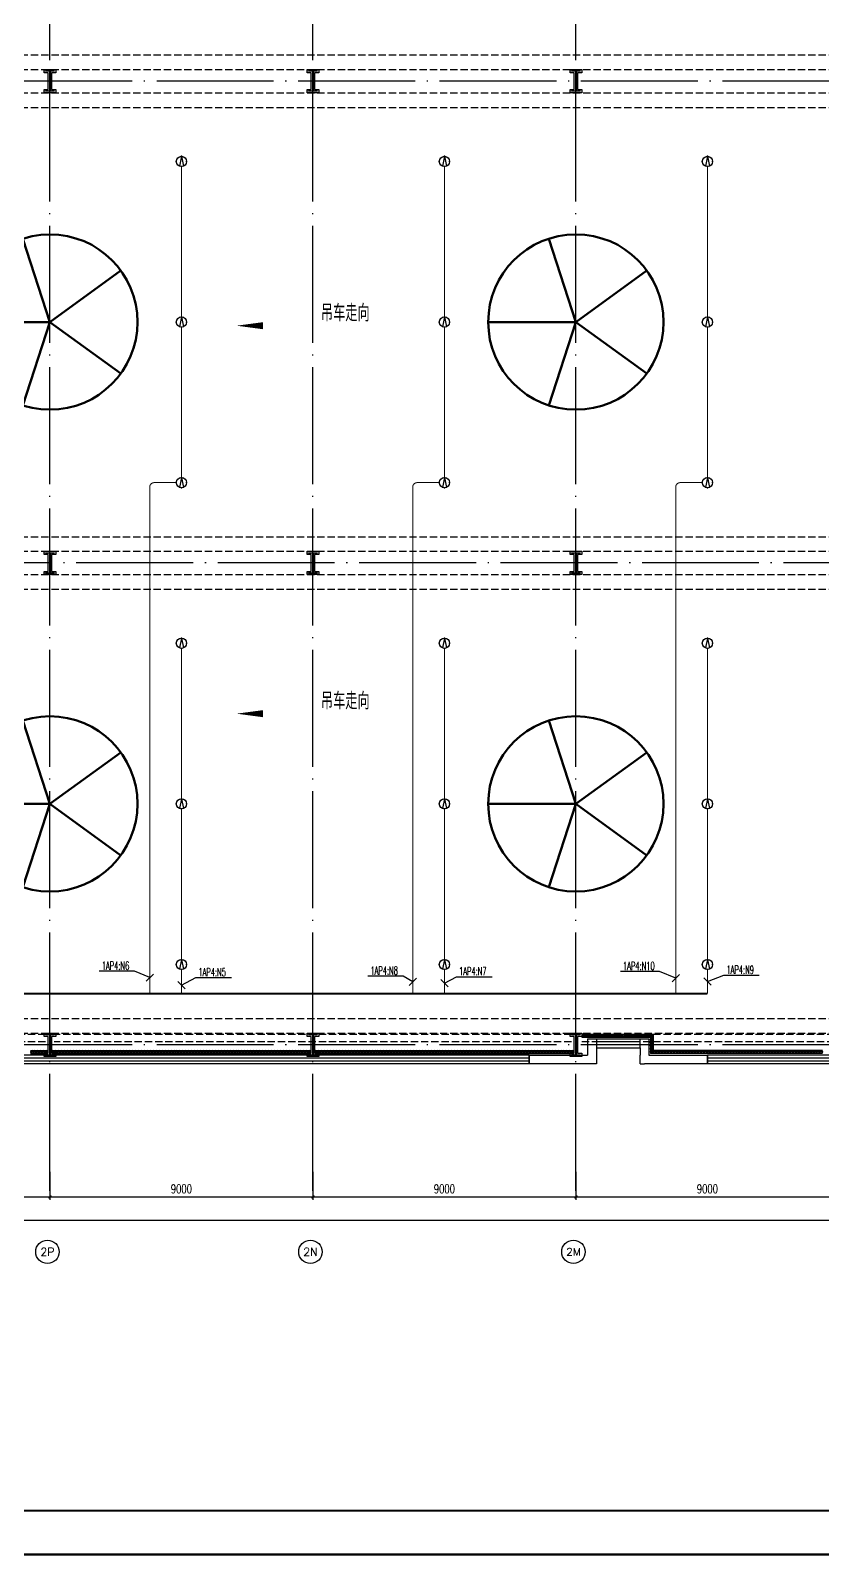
# Model space of a CAD drawing. Extents: x -1396510 to 1250330, y -1892470 to 1623980.
# Drawn here: x 34823 to 61924, y -816617 to -764397 of the extents above; entities that cross this region are included whole.
import ezdxf
from ezdxf.enums import TextEntityAlignment as Align

# ---------------------------------------------------------------- set-up
doc = ezdxf.new("R2010")
doc.units = 0
doc.header["$LTSCALE"] = 1000
doc.header["$MEASUREMENT"] = 0
doc.linetypes.add('DASH', pattern=[0.35, 0.25, -0.1])
doc.linetypes.add('DOTE', pattern=[2.42, 2, -0.2, 0.02, -0.2])
doc.layers.get('Defpoints').update_dxf_attribs({"color": 210})
for name, color, linetype in [('0-cxFrame', 155, 'Continuous'), ('A-AXIS-D', 1, 'Continuous'), ('A-AXIS-DOTE', 14, 'DOTE'), ('A-HATCH-2', 251, 'Continuous'), ('A-HRAIL', 173, 'Continuous'), ('A-LIN-V', 9, 'Continuous'), ('A-SFCE', 30, 'Continuous'), ('A-WINDOW', 140, 'Continuous'), ('AS-COLN', 6, 'Continuous'), ('AS-WALL', 40, 'Continuous'), ('DIM-照明', 3, 'Continuous'), ('EQUIP-照明', 3, 'Continuous'), ('WIRE-照明', 1, 'Continuous'), ('建-窗', 4, 'Continuous'), ('建-箭头', 3, 'Continuous')]:
    doc.layers.add(name, color=color, linetype=linetype)
doc.layers.add('0-cxText', color=131, linetype='Continuous', lineweight=25)
doc.layers.add('A-云线2', color=3, linetype='Continuous', plot=False)
doc.styles.add('_TCH_AXIS', font='COMPLEX', dxfattribs={"bigfont": 'GBCBIG'})
doc.styles.add('_TCH_DIM_T3', font='SIMPLEX', dxfattribs={"width": 0.705882, "bigfont": 'GBCBIG'})
doc.styles.add('_TEL_DIM', font='SIMPLEX', dxfattribs={"width": 0.8, "height": 3.5, "bigfont": 'HZTXT'})
doc.styles.add('A-STANDARD', font='SIMPLEX', dxfattribs={"bigfont": 'GBCBIG'})
doc.styles.add('cx_tuming', font='simhei.ttf')
doc.styles.add('cx_tuqian1', font='')
doc.styles.add('黑体', font='simhei.ttf', dxfattribs={"height": 12})
doc.styles.get('cx_tuqian1').set_extended_font_data('SimSun')
doc.dimstyles.new('_TCH_ARCH&&100', dxfattribs={"dimtxt": 297.5, "dimasz": 100, "dimexe": 100, "dimexo": 100, "dimgap": 126.25, "dimtad": 1, "dimdec": 0, "dimzin": 0, "dimdsep": 46, "dimtxsty": '_TCH_DIM_T3', "dimblk": 'ARCHTICK', "dimcen": 0.09, "dimclrt": 7, "dimazin": 2, "dimtfac": 1, "dimtdec": 0, "dimtix": 1, "dimtmove": 2, "dimatfit": 3, "dimfxl": 0, "dimtolj": 1, "dimtzin": 0, "dimarcsym": 0})

# ---------------------------------------------------------------- blocks, each defined once
blk = doc.blocks.new('WINDOW2DLIB$DYNSTYLE$00000005')
at = {"color": 0}
for points in [[(-0.5, 0.5), (-0.5, -0.5)], [(-0.5, 0.5), (0.5, 0.5)], [(0.5, -0.5), (0.5, 0.5)], [(0.5, 0.1667), (-0.5, 0.1667)], [(0.5, -0.1667), (-0.5, -0.1667)], [(-0.5, -0.5), (0.5, -0.5)]]:
    blk.add_lwpolyline(points, dxfattribs=at)
blk = doc.blocks.new('42343243')
at = {"layer": 'AS-WALL'}
for p, q in [((-227154, 1223170), (-229454, 1223170)), ((-229454, 1223170), (-229454, 1222870)), ((-227154, 1222620), (-227154, 1223170)), ((-225654, 1223170), (-225504, 1223170)), ((-225654, 1223170), (-225654, 1222870)), ((-223354, 1223170), (-225504, 1223170)), ((-223354, 1222870), (-223354, 1223170)), ((-229454, 1222870), (-227454, 1222870)), ((-227454, 1222320), (-227454, 1222870)), ((-227154, 1222320), (-227154, 1222620)), ((-225654, 1222870), (-225654, 1222870)), ((-225654, 1222620), (-225654, 1222870)), ((-225654, 1222620), (-225654, 1222320)), ((-225354, 1222320), (-225354, 1222870)), ((-225354, 1222870), (-223354, 1222870)), ((-227454, 1222320), (-227154, 1222320)), ((-225654, 1222320), (-225354, 1222320))]:
    blk.add_line(p, q, dxfattribs=at)
at = {"layer": '建-窗', "zscale": 300}
for p, xscale, yscale, rotation in [((-239904, 1223020), -20900, -300, 359.9999999994902), ((-217004, 1223020), -12700, -300, 359.999999999664), ((-226404, 1222470), -1500, 300, 179.9999999999555)]:
    blk.add_blockref('WINDOW2DLIB$DYNSTYLE$00000005', p, dxfattribs=dict(at, xscale=xscale, yscale=yscale, rotation=rotation))
blk = doc.blocks.new('nt66')
at = {"layer": 'A-HATCH-2', "color": 8}
blk.add_lwpolyline([(-195840, 766870), (-195440, 766870), (-195440, 766758), (-195586, 766758), (-195586, 766182), (-195440, 766182), (-195440, 766070), (-195840, 766070), (-195840, 766182), (-195694, 766182), (-195694, 766758), (-195840, 766758)], close=True, dxfattribs=at)
at = {"layer": 'AS-COLN'}
blk.add_lwpolyline([(-195790, 766820), (-195490, 766820), (-195490, 766808), (-195636, 766808), (-195636, 766132), (-195490, 766132), (-195490, 766120), (-195790, 766120), (-195790, 766132), (-195644, 766132), (-195644, 766808), (-195790, 766808)], close=True, dxfattribs=at)
blk = doc.blocks.new('33333')
for p in [(-50214, -93400), (-41214, -93400), (-32214, -93400), (-50214, -109900), (-41214, -109900), (-32214, -109900), (-50214, -126400), (-41214, -126400), (-32214, -126400)]:
    blk.add_blockref('nt66', p)
blk = doc.blocks.new('w42343')
at = {"layer": 'A-HATCH-2', "color": 8, "linetype": 'DASH'}
for p, q in [((-263654, 673970), (-128354, 673970)), ((-263654, 673470), (-128354, 673470)), ((-263654, 672670), (-128354, 672670)), ((-263654, 672170), (-128354, 672170)), ((-263654, 657470), (-128354, 657470)), ((-263654, 656970), (-128354, 656970)), ((-263654, 656170), (-128354, 656170)), ((-263654, 655670), (-128354, 655670)), ((-263654, 640970), (-128354, 640970)), ((-263654, 640470), (-128354, 640470))]:
    blk.add_line(p, q, dxfattribs=at)
blk = doc.blocks.new('w4324324')
at = {"layer": 'A-HATCH-2', "color": 0, "lineweight": 60}
for q in [(-1694760, 686605), (-1697614, 684532), (-1691907, 684532), (-1696524, 681178), (-1692997, 681178)]:
    blk.add_line((-1694760, 683605), q, dxfattribs=at)
blk.add_circle((-1694760, 683605), 3000, dxfattribs=at)
blk = doc.blocks.new('ner546')
at = {"layer": 'A-LIN-V', "color": 8}
for p in [(565280, 43256), (581780, 43256), (565280, 25256), (581780, 25256)]:
    blk.add_blockref('w4324324', p, dxfattribs=at)
blk = doc.blocks.new('_ArchTick')
at = {"color": 0, "linetype": 'ByBlock', "const_width": 0.4}
blk.add_lwpolyline([(-0.5, -0.5), (0.5, 0.5)], dxfattribs=at)
blk = doc.blocks.new('*D5750')
at = {"layer": 'A-AXIS-D', "color": 0, "lineweight": -2, "transparency": 16777216}
for p, q in [((30300, -86850), (30300, -87810)), ((39300, -86850), (39300, -87810)), ((30300, -87710), (39300, -87710))]:
    blk.add_line(p, q, dxfattribs=at)
at = {"layer": 'Defpoints', "color": 0, "transparency": 16777216}
for p in [(30300, -86750), (39300, -86750), (39300, -87710)]:
    blk.add_point(p, dxfattribs=at)
at = {"layer": 'A-AXIS-D', "color": 0, "lineweight": -2, "transparency": 16777216, "xscale": 100, "yscale": 100, "zscale": 100, "rotation": 180}
blk.add_blockref('_ArchTick', (30300, -87710), dxfattribs=at)
at = {"layer": 'A-AXIS-D', "color": 0, "lineweight": -2, "transparency": 16777216, "xscale": 100, "yscale": 100, "zscale": 100}
blk.add_blockref('_ArchTick', (39300, -87710), dxfattribs=at)
at = {"layer": 'A-AXIS-D', "color": 7, "transparency": 16777216, "insert": (34800, -87435), "char_height": 297.5, "attachment_point": 5, "style": '_TCH_DIM_T3'}
blk.add_mtext('\\A1;9000', dxfattribs=at)
blk = doc.blocks.new('*D5751')
at = {"layer": 'A-AXIS-D', "color": 0, "lineweight": -2, "transparency": 16777216}
for p, q in [((39300, -86850), (39300, -87810)), ((48300, -86850), (48300, -87810)), ((39300, -87710), (48300, -87710))]:
    blk.add_line(p, q, dxfattribs=at)
at = {"layer": 'Defpoints', "color": 0, "transparency": 16777216}
for p in [(39300, -86750), (48300, -86750), (48300, -87710)]:
    blk.add_point(p, dxfattribs=at)
at = {"layer": 'A-AXIS-D', "color": 0, "lineweight": -2, "transparency": 16777216, "xscale": 100, "yscale": 100, "zscale": 100, "rotation": 180}
blk.add_blockref('_ArchTick', (39300, -87710), dxfattribs=at)
at = {"layer": 'A-AXIS-D', "color": 0, "lineweight": -2, "transparency": 16777216, "xscale": 100, "yscale": 100, "zscale": 100}
blk.add_blockref('_ArchTick', (48300, -87710), dxfattribs=at)
at = {"layer": 'A-AXIS-D', "color": 7, "transparency": 16777216, "insert": (43800, -87435), "char_height": 297.5, "attachment_point": 5, "style": '_TCH_DIM_T3'}
blk.add_mtext('\\A1;9000', dxfattribs=at)
blk = doc.blocks.new('*D5752')
at = {"layer": 'A-AXIS-D', "color": 0, "lineweight": -2, "transparency": 16777216}
for p, q in [((48300, -86850), (48300, -87810)), ((57300, -86850), (57300, -87810)), ((48300, -87710), (57300, -87710))]:
    blk.add_line(p, q, dxfattribs=at)
at = {"layer": 'Defpoints', "color": 0, "transparency": 16777216}
for p in [(48300, -86750), (57300, -86750), (57300, -87710)]:
    blk.add_point(p, dxfattribs=at)
at = {"layer": 'A-AXIS-D', "color": 0, "lineweight": -2, "transparency": 16777216, "xscale": 100, "yscale": 100, "zscale": 100, "rotation": 180}
blk.add_blockref('_ArchTick', (48300, -87710), dxfattribs=at)
at = {"layer": 'A-AXIS-D', "color": 0, "lineweight": -2, "transparency": 16777216, "xscale": 100, "yscale": 100, "zscale": 100}
blk.add_blockref('_ArchTick', (57300, -87710), dxfattribs=at)
at = {"layer": 'A-AXIS-D', "color": 7, "transparency": 16777216, "insert": (52800, -87435), "char_height": 297.5, "attachment_point": 5, "style": '_TCH_DIM_T3'}
blk.add_mtext('\\A1;9000', dxfattribs=at)
blk = doc.blocks.new('*D5753')
at = {"layer": 'A-AXIS-D', "color": 0, "lineweight": -2, "transparency": 16777216}
for p, q in [((57300, -86850), (57300, -87810)), ((66300, -86850), (66300, -87810)), ((57300, -87710), (66300, -87710))]:
    blk.add_line(p, q, dxfattribs=at)
at = {"layer": 'Defpoints', "color": 0, "transparency": 16777216}
for p in [(57300, -86750), (66300, -86750), (66300, -87710)]:
    blk.add_point(p, dxfattribs=at)
at = {"layer": 'A-AXIS-D', "color": 0, "lineweight": -2, "transparency": 16777216, "xscale": 100, "yscale": 100, "zscale": 100, "rotation": 180}
blk.add_blockref('_ArchTick', (57300, -87710), dxfattribs=at)
at = {"layer": 'A-AXIS-D', "color": 0, "lineweight": -2, "transparency": 16777216, "xscale": 100, "yscale": 100, "zscale": 100}
blk.add_blockref('_ArchTick', (66300, -87710), dxfattribs=at)
at = {"layer": 'A-AXIS-D', "color": 7, "transparency": 16777216, "insert": (61800, -87435), "char_height": 297.5, "attachment_point": 5, "style": '_TCH_DIM_T3'}
blk.add_mtext('\\A1;9000', dxfattribs=at)
blk = doc.blocks.new('*D5765')
at = {"layer": 'A-AXIS-D', "color": 0, "lineweight": -2, "transparency": 16777216}
for p, q in [((-900, -86950), (-900, -88610)), ((157100, -86950), (157100, -88610)), ((-900, -88510), (157100, -88510))]:
    blk.add_line(p, q, dxfattribs=at)
at = {"layer": 'Defpoints', "color": 0, "transparency": 16777216}
for p in [(-900, -86850), (157100, -86850), (157100, -88510)]:
    blk.add_point(p, dxfattribs=at)
at = {"layer": 'A-AXIS-D', "color": 0, "lineweight": -2, "transparency": 16777216, "xscale": 100, "yscale": 100, "zscale": 100, "rotation": 180}
blk.add_blockref('_ArchTick', (-900, -88510), dxfattribs=at)
at = {"layer": 'A-AXIS-D', "color": 0, "lineweight": -2, "transparency": 16777216, "xscale": 100, "yscale": 100, "zscale": 100}
blk.add_blockref('_ArchTick', (157100, -88510), dxfattribs=at)
at = {"layer": 'A-AXIS-D', "color": 7, "transparency": 16777216, "insert": (78100, -88235), "char_height": 297.5, "attachment_point": 5, "style": '_TCH_DIM_T3'}
blk.add_mtext('\\A1;158000', dxfattribs=at)
blk = doc.blocks.new('99平面图例外参$0$$LinePat$圆环')
for points in [[(0, 150), (300, 150)], [(0, 0), (300, 0)], [(0, -150), (300, -150)]]:
    blk.add_lwpolyline(points)
at = {"color": 0}
blk.add_circle((150, 0), 150, dxfattribs=at)
blk = doc.blocks.new('$equip$00002832')
for q in [(-0.2, -0.46), (0.2, -0.46)]:
    blk.add_line((0, 0.5), q)
at = {"const_width": 0.0571}
blk.add_lwpolyline([(0.5, 0, 1), (-0.5, 0, 1), (0.5, 0, -0.625089)], format="xyb", dxfattribs=at)
blk.add_circle((0, 0), 0.5)
for p in [(-0.5, 0), (0, 0.5), (0.5, 0), (0, -0.5)]:
    blk.add_point(p)
at = {"color": 7, "style": '_TEL_DIM', "flags": 1}
for tag in ['A', 'REMARK']:
    blk.add_attdef(tag, text='', height=0.00002, dxfattribs=at).set_placement((0, 0), align=Align.MIDDLE_CENTER)
blk = doc.blocks.new('TK22.A0+1 L(Dragon)')
at = {"layer": '0-cxFrame', "color": 7, "const_width": 0.5}
blk.add_lwpolyline([(0, 0), (-1485, 0), (-1485, 841), (0, 841)], close=True, dxfattribs=at)
at = {"layer": '0-cxFrame', "const_width": 0.5}
blk.add_lwpolyline([(-80, 10), (-1465, 10), (-1465, 831), (-80, 831)], close=True, dxfattribs=at)
at = {"style": '黑体', "flags": 4}
blk.add_attdef('图幅', text='', height=3.3, dxfattribs=at).set_placement((-40, 3), align=Align.RIGHT)
at = {"layer": '0-cxText', "flags": 4}
for tag, height, style, p in [('建设单位', 3.5, 'cx_tuming', (-45, 240)), ('项目名称', 3.5, 'cx_tuming', (-45, 210)), ('子项名称', 3.5, 'cx_tuming', (-45, 180)), ('工程编号', 3.3, 'cx_tuqian1', (-35, 165)), ('图名1', 3.5, 'cx_tuming', (-45, 87)), ('图名2', 3.5, 'cx_tuming', (-45, 79)), ('图名3', 3.5, 'cx_tuming', (-45, 71)), ('出图日期', 3.3, 'cx_tuqian1', (-39, 60)), ('专业', 3.3, 'cx_tuqian1', (-55, 52)), ('图号', 3.3, 'cx_tuqian1', (-55, 44)), ('版次', 3.3, 'cx_tuqian1', (-20, 44))]:
    blk.add_attdef(tag, text='', height=height, dxfattribs=dict(at, style=style)).set_placement(p, align=Align.MIDDLE)
at = {"layer": 'Defpoints', "color": 6, "flags": 4}
for tag, height, style, p in [('tufu', 3.3, '黑体', (-12, 12)), ('dwfname', 4, 'cx_tuqian1', (-80, 3))]:
    blk.add_attdef(tag, text='', height=height, dxfattribs=dict(at, style=style)).set_placement(p, align=Align.RIGHT)
blk = doc.blocks.new('世赫2#厂房一层0821')
at = {"layer": 'A-AXIS-D'}
for centre in [(39215.1, -89588.9), (48215.1, -89588.9), (57215.1, -89588.9)]:
    blk.add_circle(centre, 400, dxfattribs=at)
at = {"layer": 'A-AXIS-DOTE', "color": 8, "ltscale": 2}
for p, q in [((39300, -87498.9), (39300, 6300)), ((48300, -87498.9), (48300, 6300)), ((57300, -87498.9), (57300, 6300)), ((163114.2, -49500), (-11095.8, -49500)), ((165204.2, -66000), (-11095.8, -66000)), ((163114.2, -82500), (-11095.8, -82500))]:
    blk.add_line(p, q, dxfattribs=at)
at = {"layer": 'A-SFCE', "color": 2, "linetype": 'DASH'}
for p, q in [((39150, -82150), (30450, -82150)), ((39150, -82400), (30450, -82400)), ((66150, -82150), (57450, -82150)), ((66150, -82400), (57450, -82400))]:
    blk.add_line(p, q, dxfattribs=at)
at = {"layer": 'A-SFCE', "linetype": 'DASH'}
for p, q in [((57150, -82150), (39450, -82150)), ((57150, -82400), (39450, -82400))]:
    blk.add_line(p, q, dxfattribs=at)
at = {"layer": '建-箭头', "color": 8}
for points in [[(52587.2, -57876.1, 0, 0, 0), (45687.2, -57876.1, 0, 240, 0), (46587.2, -57876.1, 0, 0, 0)], [(52587.2, -71161.1, 0, 0, 0), (45687.2, -71161.1, 0, 240, 0), (46587.2, -71161.1, 0, 0, 0)]]:
    blk.add_lwpolyline(points, format="xyseb", dxfattribs=at)
at = {"layer": 'A-HRAIL', "yscale": 0.3333333333111111, "zscale": 0.3333333333111111}
for p, xscale, rotation in [((57602.1, -82200), 0.3402776645396762, 180), ((57704.2, -82200), 0.3402776645396762, 180), ((57806.3, -82200), 0.3402776645396762, 180), ((57908.3, -82200), 0.3402776645396762, 180), ((58010.4, -82200), 0.3402776645396762, 180), ((58112.5, -82200), 0.3402776645396762, 180), ((58214.6, -82200), 0.3402776645396762, 180), ((58316.7, -82200), 0.3402776645396762, 180), ((58418.8, -82200), 0.3402776645396762, 180), ((58520.8, -82200), 0.3402776645396762, 180), ((58622.9, -82200), 0.3402776645396762, 180), ((58725, -82200), 0.3402776645396762, 180), ((58827.1, -82200), 0.3402776645396762, 180), ((58929.2, -82200), 0.3402776645396762, 180), ((59031.3, -82200), 0.3402776645396762, 180), ((59133.3, -82200), 0.3402776645396762, 180), ((59235.4, -82200), 0.3402776645396762, 180), ((59337.5, -82200), 0.3402776645396762, 180), ((59439.6, -82200), 0.3402776645396762, 180), ((59541.7, -82200), 0.3402776645396762, 180), ((59643.8, -82200), 0.3402776645396762, 180), ((59745.8, -82200), 0.3402776645396762, 180), ((59847.9, -82200), 0.3402776645396762, 180), ((59950, -82200), 0.3402776645396762, 180), ((59900, -82150), 0.3611111226889233, 270), ((59900, -82258.3), 0.3611111226889233, 270), ((59900, -82366.7), 0.3611111226889233, 270), ((59900, -82475), 0.3611111226889233, 270), ((38636.9, -82744), -0.338412741900589, 179.9999999997967), ((38738.4, -82744), -0.338412741900589, 179.9999999997967), ((38839.9, -82744), -0.338412741900589, 179.9999999997967), ((38941.4, -82744), -0.338412741900589, 179.9999999997967), ((39043, -82744), -0.338412741900589, 179.9999999997967), ((39144.5, -82744), -0.338412741900589, 179.9999999997967), ((39354, -82744), -0.3368181817957273, 179.9999999997967), ((39455, -82744), -0.3368181817957273, 179.9999999997967), ((39556.1, -82744), -0.3368181817957273, 179.9999999997967), ((39657.1, -82744), -0.3368181817957273, 179.9999999997967), ((39758.2, -82744), -0.3368181817957273, 179.9999999997967), ((39859.2, -82744), -0.3368181817957273, 179.9999999997967), ((39960.3, -82744), -0.3368181817957273, 179.9999999997967), ((40061.3, -82744), -0.3368181817957273, 179.9999999997967), ((40162.4, -82744), -0.3368181817957273, 179.9999999997967), ((40263.4, -82744), -0.3368181817957273, 179.9999999997967), ((40364.5, -82744), -0.3368181817957273, 179.9999999997967), ((40465.5, -82744), -0.3368181817957273, 179.9999999997967), ((40566.5, -82744), -0.3368181817957273, 179.9999999997967), ((40667.6, -82744), -0.3368181817957273, 179.9999999997967), ((40768.6, -82744), -0.3368181817957273, 179.9999999997967), ((40869.7, -82744), -0.3368181817957273, 179.9999999997967), ((40970.7, -82744), -0.3368181817957273, 179.9999999997967), ((41071.8, -82744), -0.3368181817957273, 179.9999999997967), ((41172.8, -82744), -0.3368181817957273, 179.9999999997967), ((41273.9, -82744), -0.3368181817957273, 179.9999999997967), ((41374.9, -82744), -0.3368181817957273, 179.9999999997967), ((41476, -82744), -0.3368181817957273, 179.9999999997967), ((41577, -82744), -0.3368181817957273, 179.9999999997967), ((41678, -82744), -0.3368181817957273, 179.9999999997967), ((41779.1, -82744), -0.3368181817957273, 179.9999999997967), ((41880.1, -82744), -0.3368181817957273, 179.9999999997967), ((41981.2, -82744), -0.3368181817957273, 179.9999999997967), ((42082.2, -82744), -0.3368181817957273, 179.9999999997967), ((42183.3, -82744), -0.3368181817957273, 179.9999999997967), ((42284.3, -82744), -0.3368181817957273, 179.9999999997967), ((42385.4, -82744), -0.3368181817957273, 179.9999999997967), ((42486.4, -82744), -0.3368181817957273, 179.9999999997967), ((42587.5, -82744), -0.3368181817957273, 179.9999999997967), ((42688.5, -82744), -0.3368181817957273, 179.9999999997967), ((42789.5, -82744), -0.3368181817957273, 179.9999999997967), ((42890.6, -82744), -0.3368181817957273, 179.9999999997967), ((42991.6, -82744), -0.3368181817957273, 179.9999999997967), ((43092.7, -82744), -0.3368181817957273, 179.9999999997967), ((43193.7, -82744), -0.3368181817957273, 179.9999999997967), ((43294.8, -82744), -0.3368181817957273, 179.9999999997967), ((43395.8, -82744), -0.3368181817957273, 179.9999999997967), ((43496.9, -82744), -0.3368181817957273, 179.9999999997967), ((43597.9, -82744), -0.3368181817957273, 179.9999999997967), ((43699, -82744), -0.3368181817957273, 179.9999999997967), ((43800, -82744), -0.3368181817957273, 179.9999999997967), ((43901, -82744), -0.3368181817957273, 179.9999999997967), ((44002.1, -82744), -0.3368181817957273, 179.9999999997967), ((44103.1, -82744), -0.3368181817957273, 179.9999999997967), ((44204.2, -82744), -0.3368181817957273, 179.9999999997967), ((44305.2, -82744), -0.3368181817957273, 179.9999999997967), ((44406.3, -82744), -0.3368181817957273, 179.9999999997967), ((44507.3, -82744), -0.3368181817957273, 179.9999999997967), ((44608.4, -82744), -0.3368181817957273, 179.9999999997967), ((44709.4, -82744), -0.3368181817957273, 179.9999999997967), ((44810.5, -82744), -0.3368181817957273, 179.9999999997967), ((44911.5, -82744), -0.3368181817957273, 179.9999999997967), ((45012.5, -82744), -0.3368181817957273, 179.9999999997967), ((45113.6, -82744), -0.3368181817957273, 179.9999999997967), ((45214.6, -82744), -0.3368181817957273, 179.9999999997967), ((45315.7, -82744), -0.3368181817957273, 179.9999999997967), ((45416.7, -82744), -0.3368181817957273, 179.9999999997967), ((45517.8, -82744), -0.3368181817957273, 179.9999999997967), ((45618.8, -82744), -0.3368181817957273, 179.9999999997967), ((45719.9, -82744), -0.3368181817957273, 179.9999999997967), ((45820.9, -82744), -0.3368181817957273, 179.9999999997967), ((45922, -82744), -0.3368181817957273, 179.9999999997967), ((46023, -82744), -0.3368181817957273, 179.9999999997967), ((46124, -82744), -0.3368181817957273, 179.9999999997967), ((46225.1, -82744), -0.3368181817957273, 179.9999999997967), ((46326.1, -82744), -0.3368181817957273, 179.9999999997967), ((46427.2, -82744), -0.3368181817957273, 179.9999999997967), ((46528.2, -82744), -0.3368181817957273, 179.9999999997967), ((46629.3, -82744), -0.3368181817957273, 179.9999999997967), ((46730.3, -82744), -0.3368181817957273, 179.9999999997967), ((46831.4, -82744), -0.3368181817957273, 179.9999999997967), ((46932.4, -82744), -0.3368181817957273, 179.9999999997967), ((47033.5, -82744), -0.3368181817957273, 179.9999999997967), ((47134.5, -82744), -0.3368181817957273, 179.9999999997967), ((47235.5, -82744), -0.3368181817957273, 179.9999999997967), ((47336.6, -82744), -0.3368181817957273, 179.9999999997967), ((47437.6, -82744), -0.3368181817957273, 179.9999999997967), ((47538.7, -82744), -0.3368181817957273, 179.9999999997967), ((47639.7, -82744), -0.3368181817957273, 179.9999999997967), ((47740.8, -82744), -0.3368181817957273, 179.9999999997967), ((47841.8, -82744), -0.3368181817957273, 179.9999999997967), ((47942.9, -82744), -0.3368181817957273, 179.9999999997967), ((48043.9, -82744), -0.3368181817957273, 179.9999999997967), ((48145, -82744), -0.3368181817957273, 179.9999999997967), ((48354, -82744), -0.3368181817957239, 179.999999999796), ((48455, -82744), -0.3368181817957239, 179.999999999796), ((48556.1, -82744), -0.3368181817957239, 179.999999999796), ((48657.1, -82744), -0.3368181817957239, 179.999999999796), ((48758.2, -82744), -0.3368181817957239, 179.999999999796), ((48859.2, -82744), -0.3368181817957239, 179.999999999796), ((48960.3, -82744), -0.3368181817957239, 179.999999999796), ((49061.3, -82744), -0.3368181817957239, 179.999999999796), ((49162.4, -82744), -0.3368181817957239, 179.999999999796), ((49263.4, -82744), -0.3368181817957239, 179.999999999796), ((49364.5, -82744), -0.3368181817957239, 179.999999999796), ((49465.5, -82744), -0.3368181817957239, 179.999999999796), ((49566.5, -82744), -0.3368181817957239, 179.999999999796), ((49667.6, -82744), -0.3368181817957239, 179.999999999796), ((49768.6, -82744), -0.3368181817957239, 179.999999999796), ((49869.7, -82744), -0.3368181817957239, 179.999999999796), ((49970.7, -82744), -0.3368181817957239, 179.999999999796), ((50071.8, -82744), -0.3368181817957239, 179.999999999796), ((50172.8, -82744), -0.3368181817957239, 179.999999999796), ((50273.9, -82744), -0.3368181817957239, 179.999999999796), ((50374.9, -82744), -0.3368181817957239, 179.999999999796), ((50476, -82744), -0.3368181817957239, 179.999999999796), ((50577, -82744), -0.3368181817957239, 179.999999999796), ((50678, -82744), -0.3368181817957239, 179.999999999796), ((50779.1, -82744), -0.3368181817957239, 179.999999999796), ((50880.1, -82744), -0.3368181817957239, 179.999999999796), ((50981.2, -82744), -0.3368181817957239, 179.999999999796), ((51082.2, -82744), -0.3368181817957239, 179.999999999796), ((51183.3, -82744), -0.3368181817957239, 179.999999999796), ((51284.3, -82744), -0.3368181817957239, 179.999999999796), ((51385.4, -82744), -0.3368181817957239, 179.999999999796), ((51486.4, -82744), -0.3368181817957239, 179.999999999796), ((51587.5, -82744), -0.3368181817957239, 179.999999999796), ((51688.5, -82744), -0.3368181817957239, 179.999999999796), ((51789.5, -82744), -0.3368181817957239, 179.999999999796), ((51890.6, -82744), -0.3368181817957239, 179.999999999796), ((51991.6, -82744), -0.3368181817957239, 179.999999999796), ((52092.7, -82744), -0.3368181817957239, 179.999999999796), ((52193.7, -82744), -0.3368181817957239, 179.999999999796), ((52294.8, -82744), -0.3368181817957239, 179.999999999796), ((52395.8, -82744), -0.3368181817957239, 179.999999999796), ((52496.9, -82744), -0.3368181817957239, 179.999999999796), ((52597.9, -82744), -0.3368181817957239, 179.999999999796), ((52699, -82744), -0.3368181817957239, 179.999999999796), ((52800, -82744), -0.3368181817957239, 179.999999999796), ((52901, -82744), -0.3368181817957239, 179.999999999796), ((53002.1, -82744), -0.3368181817957239, 179.999999999796), ((53103.1, -82744), -0.3368181817957239, 179.999999999796), ((53204.2, -82744), -0.3368181817957239, 179.999999999796), ((53305.2, -82744), -0.3368181817957239, 179.999999999796), ((53406.3, -82744), -0.3368181817957239, 179.999999999796), ((53507.3, -82744), -0.3368181817957239, 179.999999999796), ((53608.4, -82744), -0.3368181817957239, 179.999999999796), ((53709.4, -82744), -0.3368181817957239, 179.999999999796), ((53810.5, -82744), -0.3368181817957239, 179.999999999796), ((53911.5, -82744), -0.3368181817957239, 179.999999999796), ((54012.5, -82744), -0.3368181817957239, 179.999999999796), ((54113.6, -82744), -0.3368181817957239, 179.999999999796), ((54214.6, -82744), -0.3368181817957239, 179.999999999796), ((54315.7, -82744), -0.3368181817957239, 179.999999999796), ((54416.7, -82744), -0.3368181817957239, 179.999999999796), ((54517.8, -82744), -0.3368181817957239, 179.999999999796), ((54618.8, -82744), -0.3368181817957239, 179.999999999796), ((54719.9, -82744), -0.3368181817957239, 179.999999999796), ((54820.9, -82744), -0.3368181817957239, 179.999999999796), ((54922, -82744), -0.3368181817957239, 179.999999999796), ((55023, -82744), -0.3368181817957239, 179.999999999796), ((55124, -82744), -0.3368181817957239, 179.999999999796), ((55225.1, -82744), -0.3368181817957239, 179.999999999796), ((55326.1, -82744), -0.3368181817957239, 179.999999999796), ((55427.2, -82744), -0.3368181817957239, 179.999999999796), ((55528.2, -82744), -0.3368181817957239, 179.999999999796), ((55629.3, -82744), -0.3368181817957239, 179.999999999796), ((55730.3, -82744), -0.3368181817957239, 179.999999999796), ((55831.4, -82744), -0.3368181817957239, 179.999999999796), ((55932.4, -82744), -0.3368181817957239, 179.999999999796), ((56033.5, -82744), -0.3368181817957239, 179.999999999796), ((56134.5, -82744), -0.3368181817957239, 179.999999999796), ((56235.5, -82744), -0.3368181817957239, 179.999999999796), ((56336.6, -82744), -0.3368181817957239, 179.999999999796), ((56437.6, -82744), -0.3368181817957239, 179.999999999796), ((56538.7, -82744), -0.3368181817957239, 179.999999999796), ((56639.7, -82744), -0.3368181817957239, 179.999999999796), ((56740.8, -82744), -0.3368181817957239, 179.999999999796), ((56841.8, -82744), -0.3368181817957239, 179.999999999796), ((56942.9, -82744), -0.3368181817957239, 179.999999999796), ((57043.9, -82744), -0.3368181817957239, 179.999999999796), ((57145, -82744), -0.3368181817957239, 179.999999999796), ((59900, -82583.3), 0.3611111226889233, 270), ((59900, -82691.7), 0.3611111226889233, 270), ((59951.5, -82744), 0.3384127415242964, 180.0000000002033), ((60053, -82744), 0.3384127415242964, 180.0000000002033), ((60154.6, -82744), 0.3384127415242964, 180.0000000002033), ((60256.1, -82744), 0.3384127415242964, 180.0000000002033), ((60357.6, -82744), 0.3384127415242964, 180.0000000002033), ((60459.1, -82744), 0.3384127415242964, 180.0000000002033), ((60560.7, -82744), 0.3384127415242964, 180.0000000002033), ((60662.2, -82744), 0.3384127415242964, 180.0000000002033), ((60763.7, -82744), 0.3384127415242964, 180.0000000002033), ((60865.2, -82744), 0.3384127415242964, 180.0000000002033), ((60966.8, -82744), 0.3384127415242964, 180.0000000002033), ((61068.3, -82744), 0.3384127415242964, 180.0000000002033), ((61169.8, -82744), 0.3384127415242964, 180.0000000002033), ((61271.3, -82744), 0.3384127415242964, 180.0000000002033), ((61372.9, -82744), 0.3384127415242964, 180.0000000002033), ((61474.4, -82744), 0.3384127415242964, 180.0000000002033), ((61575.9, -82744), 0.3384127415242964, 180.0000000002033), ((61677.4, -82744), 0.3384127415242964, 180.0000000002033), ((61779, -82744), 0.3384127415242964, 180.0000000002033), ((61880.5, -82744), 0.3384127415242964, 180.0000000002033), ((61982, -82744), 0.3384127415242964, 180.0000000002033), ((62083.5, -82744), 0.3384127415242964, 180.0000000002033), ((62185, -82744), 0.3384127415242964, 180.0000000002033), ((62286.6, -82744), 0.3384127415242964, 180.0000000002033), ((62388.1, -82744), 0.3384127415242964, 180.0000000002033), ((62489.6, -82744), 0.3384127415242964, 180.0000000002033), ((62591.1, -82744), 0.3384127415242964, 180.0000000002033), ((62692.7, -82744), 0.3384127415242964, 180.0000000002033), ((62794.2, -82744), 0.3384127415242964, 180.0000000002033), ((62895.7, -82744), 0.3384127415242964, 180.0000000002033), ((62997.2, -82744), 0.3384127415242964, 180.0000000002033), ((63098.8, -82744), 0.3384127415242964, 180.0000000002033), ((63200.3, -82744), 0.3384127415242964, 180.0000000002033), ((63301.8, -82744), 0.3384127415242964, 180.0000000002033), ((63403.3, -82744), 0.3384127415242964, 180.0000000002033), ((63504.9, -82744), 0.3384127415242964, 180.0000000002033), ((63606.4, -82744), 0.3384127415242964, 180.0000000002033), ((63707.9, -82744), 0.3384127415242964, 180.0000000002033), ((63809.4, -82744), 0.3384127415242964, 180.0000000002033), ((63911, -82744), 0.3384127415242964, 180.0000000002033), ((64012.5, -82744), 0.3384127415242964, 180.0000000002033), ((64114, -82744), 0.3384127415242964, 180.0000000002033), ((64215.5, -82744), 0.3384127415242964, 180.0000000002033), ((64317, -82744), 0.3384127415242964, 180.0000000002033), ((64418.6, -82744), 0.3384127415242964, 180.0000000002033), ((64520.1, -82744), 0.3384127415242964, 180.0000000002033), ((64621.6, -82744), 0.3384127415242964, 180.0000000002033), ((64723.1, -82744), 0.3384127415242964, 180.0000000002033), ((64824.7, -82744), 0.3384127415242964, 180.0000000002033), ((64926.2, -82744), 0.3384127415242964, 180.0000000002033), ((65027.7, -82744), 0.3384127415242964, 180.0000000002033), ((65129.2, -82744), 0.3384127415242964, 180.0000000002033), ((65230.8, -82744), 0.3384127415242964, 180.0000000002033), ((65332.3, -82744), 0.3384127415242964, 180.0000000002033), ((65433.8, -82744), 0.3384127415242964, 180.0000000002033), ((65535.3, -82744), 0.3384127415242964, 180.0000000002033), ((65636.9, -82744), 0.3384127415242964, 180.0000000002033), ((65738.4, -82744), 0.3384127415242964, 180.0000000002033)]:
    blk.add_blockref('99平面图例外参$0$$LinePat$圆环', p, dxfattribs=dict(at, xscale=xscale, rotation=rotation))
at = {"layer": 'A-LIN-V', "color": 8, "rotation": 90.00000000000001}
blk.add_blockref('ner546', (766160.7, 1055230), dxfattribs=at)
at = {"layer": 'A-WINDOW'}
for name in ['33333', 'w42343']:
    blk.add_blockref(name, (285154.2, -722570), dxfattribs=at)
at = {"layer": 'A-WINDOW', "xscale": -1, "rotation": 180}
blk.add_blockref('42343243', (285154.2, 1140020), dxfattribs=at)
at = {"layer": 'A-AXIS-D', "color": 7, "style": '_TCH_AXIS'}
for s, height, p, p2 in [('2P', 276.42, (38971.6, -89727.1), (39458.6, -89727.1)), ('2N', 265.5, (47968.6, -89721.6), (48461.6, -89721.6)), ('2M', 255.29, (56965.9, -89716.5), (57464.3, -89716.5))]:
    blk.add_text(s, height=height, dxfattribs=at).set_placement(p, p2, align=Align.FIT)
at = {"layer": '建-箭头', "color": 7, "style": 'A-STANDARD'}
for p in [(48574.8, -57729.2), (48574.8, -71014.2)]:
    blk.add_text('吊车走向', height=578.72, dxfattribs=at).set_placement(p)
at = {"layer": 'A-AXIS-D'}
for base, p1, p2, picture, middle in [((157100, -88510), (-900, -86850), (157100, -86850), '*D5765', (78100, -88235)), ((39300, -87710), (30300, -86750), (39300, -86750), '*D5750', (34800, -87435)), ((48300, -87710), (39300, -86750), (48300, -86750), '*D5751', (43800, -87435)), ((57300, -87710), (48300, -86750), (57300, -86750), '*D5752', (52800, -87435)), ((66300, -87710), (57300, -86750), (66300, -86750), '*D5753', (61800, -87435))]:
    dim = blk.add_linear_dim(base=base, p1=p1, p2=p2, angle=0, dimstyle='_TCH_ARCH&&100', dxfattribs=at)
    dim.commit()
    dim.dimension.update_dxf_attribs({"geometry": picture, "text_midpoint": middle, "dimtype": 161})

msp = doc.modelspace()

# ---------------------------------------------------------------- linework, layer by layer
at = {"layer": 'DIM-照明'}
for p, q in [((39026.9, -796706.3), (38779.5, -796953.7)), ((48026.9, -796846.3), (47779.5, -797093.7)), ((57026.9, -796726.3), (56779.5, -796973.7)), ((58109.6, -797083.7), (57862.1, -796836.3)), ((40109.6, -797213.7), (39862.1, -796966.3)), ((49109.6, -797143.7), (48862.1, -796896.3))]:
    msp.add_line(p, q, dxfattribs=at)
for points in [[(38380, -796610), (37173, -796610)], [(38903.2, -796830), (38380, -796610)], [(39985.8, -797090), (40480, -796830)], [(40480, -796830), (41695, -796830)], [(47580, -796780), (46365, -796780)], [(47903.2, -796970), (47580, -796780)], [(48985.8, -797020), (49400, -796800)], [(49400, -796800), (50615, -796800)], [(56350, -796620), (55007, -796620)], [(56903.2, -796850), (56350, -796620)], [(57985.8, -796960), (58550, -796750)], [(58550, -796750), (59757, -796750)]]:
    msp.add_lwpolyline(points, dxfattribs=at)
at = {"layer": 'WIRE-照明', "linetype": 'Continuous'}
for points, const_width in [([(39985.8, -774205), (39985.8, -769055)], 35), ([(48985.8, -774205), (48985.8, -769055)], 35), ([(57985.8, -774205), (57985.8, -769055)], 35), ([(39985.8, -779705), (39985.8, -774555)], 35), ([(48985.8, -779705), (48985.8, -774555)], 35), ([(57985.8, -779705), (57985.8, -774555)], 35), ([(38903.2, -797383.8), (38903.2, -780030)], 35), ([(39810.8, -779880), (39053.2, -779880)], 35), ([(47903.2, -797383.8), (47903.2, -780030)], 35), ([(48810.8, -779880), (48053.2, -779880)], 35), ([(56903.2, -797383.8), (56903.2, -780030)], 35), ([(57810.8, -779880), (57053.2, -779880)], 35), ([(39985.8, -790705), (39985.8, -785555)], 35), ([(48985.8, -790705), (48985.8, -785555)], 35), ([(57985.8, -790705), (57985.8, -785555)], 35), ([(39985.8, -796205), (39985.8, -791055)], 35), ([(48985.8, -796205), (48985.8, -791055)], 35), ([(57985.8, -796205), (57985.8, -791055)], 35), ([(39985.8, -797383.8), (39985.8, -796555)], 35), ([(48985.8, -797383.8), (48985.8, -796555)], 35), ([(57985.8, -797383.8), (57985.8, -796555)], 35), ([(57985.8, -797383.8), (29740, -797383.8)], 70)]:
    msp.add_lwpolyline(points, dxfattribs=dict(at, const_width=const_width))
at = {"layer": 'WIRE-照明', "linetype": 'Continuous', "const_width": 35}
for points in [[(38903.2, -780030, -0.4142136), (39053.2, -779880)], [(47903.2, -780030, -0.4142136), (48053.2, -779880)], [(56903.2, -780030, -0.4142136), (57053.2, -779880)]]:
    msp.add_lwpolyline(points, format="xyb", dxfattribs=at)

# ---------------------------------------------------------------- block references
at = {"layer": '0-cxFrame', "xscale": 150, "yscale": 150, "zscale": 150}
msp.add_blockref('TK22.A0+1 L(Dragon)', (184855, -816580), dxfattribs=at)
at = {"layer": 'A-云线2'}
msp.add_blockref('世赫2#厂房一层0821', (-3814.2, -716630), dxfattribs=at)
at = {"layer": 'EQUIP-照明', "xscale": 350, "yscale": 350, "zscale": 350}
for p in [(39985.8, -768880), (48985.8, -768880), (57985.8, -768880), (39985.8, -774380), (48985.8, -774380), (57985.8, -774380), (39985.8, -779880), (48985.8, -779880), (57985.8, -779880), (39985.8, -785380), (48985.8, -785380), (57985.8, -785380), (39985.8, -790880), (48985.8, -790880), (57985.8, -790880), (39985.8, -796380), (48985.8, -796380), (57985.8, -796380)]:
    msp.add_blockref('$equip$00002832', p, dxfattribs=at)

# ---------------------------------------------------------------- texts
at = {"layer": 'DIM-照明', "color": 7, "style": '_TEL_DIM', "width": 0.6}
for s, p in [('1AP4:N6', (37260.5, -796560)), ('1AP4:N10', (55094.5, -796570)), ('1AP4:N5', (40567.5, -796780)), ('1AP4:N8', (46452.5, -796730)), ('1AP4:N7', (49487.5, -796750)), ('1AP4:N9', (58637.5, -796700))]:
    msp.add_text(s, height=280, dxfattribs=at).set_placement(p)

doc.saveas('drawing.dxf')
